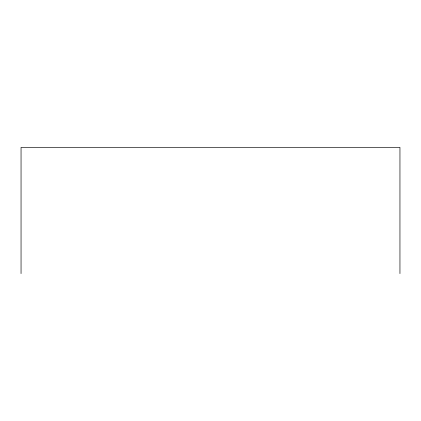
<?xml version="1.0" encoding="UTF-8"?>
<svg xmlns="http://www.w3.org/2000/svg" width="421" height="421" viewBox="0 0 421 421"><rect width="100%" height="100%" fill="white"/><g stroke="black" fill="none" stroke-linecap="round" stroke-linejoin="round"><path stroke-width="0.63" d="M399.95 273.603L399.95 147.397L21.05 147.397L21.05 273.603"/></g></svg>
